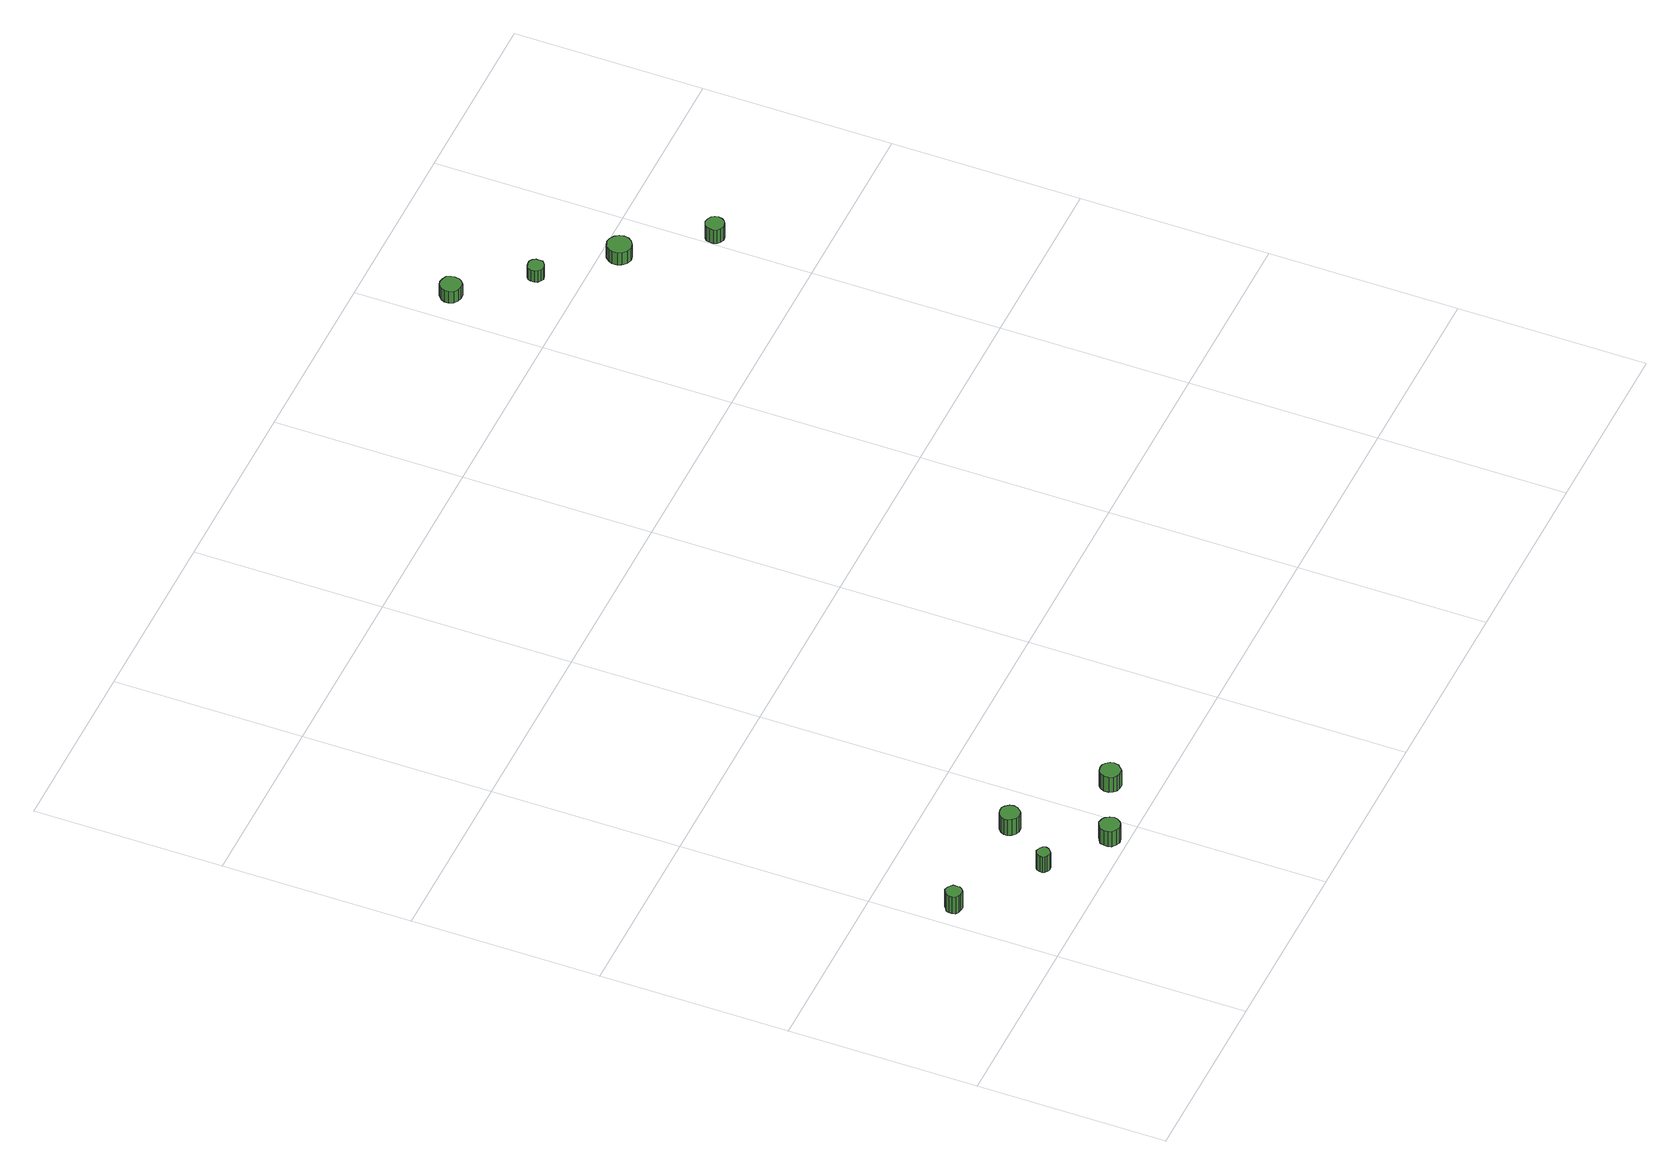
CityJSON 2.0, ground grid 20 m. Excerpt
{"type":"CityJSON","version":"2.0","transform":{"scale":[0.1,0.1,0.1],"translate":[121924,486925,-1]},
"CityObjects":{
"tree1":{"type":"SolitaryVegetationObject","attributes":{"function":"something"},"geometry":[{"type":"MultiSurface","lod":"1","boundaries":[[[0,1,2,3,4,5,6,7,8,9,10,11,12,13,14]],[[15,16,17,18,19,20,21,22,23,24,25,26,27,28,29]],[[0,29,28,1]],[[1,28,27,2]],[[2,27,26,3]],[[3,26,25,4]],[[4,25,24,5]],[[5,24,23,6]],[[6,23,22,7]],[[7,22,21,8]],[[8,21,20,9]],[[9,20,19,10]],[[10,19,18,11]],[[11,18,17,12]],[[12,17,16,13]],[[13,16,15,14]],[[14,15,29,0]]]}]},
"tree2":{"type":"SolitaryVegetationObject","attributes":{"function":"something"}},
"tree3":{"type":"SolitaryVegetationObject","attributes":{"function":"something"},"geometry":[{"type":"MultiSurface","lod":"1","boundaries":[[[30,31,32,33,34,35,36,37,38,39,40,41,42,43,44]],[[45,46,47,48,49,50,51,52,53,54,55,56,57,58,59]],[[30,59,58,31]],[[31,58,57,32]],[[32,57,56,33]],[[33,56,55,34]],[[34,55,54,35]],[[35,54,53,36]],[[36,53,52,37]],[[37,52,51,38]],[[38,51,50,39]],[[39,50,49,40]],[[40,49,48,41]],[[41,48,47,42]],[[42,47,46,43]],[[43,46,45,44]],[[44,45,59,30]]]}]},
"tree4":{"type":"SolitaryVegetationObject","attributes":{"function":"something"},"geometry":[{"type":"MultiSurface","lod":"1","boundaries":[[[60,61,62,63,64,65,66,67,68,69,70,71,72,73,74]],[[75,76,77,78,79,80,81,82,83,84,85,86,87,88,89]],[[60,89,88,61]],[[61,88,87,62]],[[62,87,86,63]],[[63,86,85,64]],[[64,85,84,65]],[[65,84,83,66]],[[66,83,82,67]],[[67,82,81,68]],[[68,81,80,69]],[[69,80,79,70]],[[70,79,78,71]],[[71,78,77,72]],[[72,77,76,73]],[[73,76,75,74]],[[74,75,89,60]]]}]},
"tree5":{"type":"SolitaryVegetationObject","attributes":{"function":"something"},"geometry":[{"type":"MultiSurface","lod":"1","boundaries":[[[90,91,92,93,94,95,96,97,98,99,100,101,102,103,104]],[[105,106,107,108,109,110,111,112,113,114,115,116,117,118,119]],[[90,119,118,91]],[[91,118,117,92]],[[92,117,116,93]],[[93,116,115,94]],[[94,115,114,95]],[[95,114,113,96]],[[96,113,112,97]],[[97,112,111,98]],[[98,111,110,99]],[[99,110,109,100]],[[100,109,108,101]],[[101,108,107,102]],[[102,107,106,103]],[[103,106,105,104]],[[104,105,119,90]]]}]},
"tree6":{"type":"SolitaryVegetationObject","attributes":{"function":"something"}},
"tree7":{"type":"SolitaryVegetationObject","attributes":{"function":"something"},"geometry":[{"type":"MultiSurface","lod":"1","boundaries":[[[120,121,122,123,124,125,126,127,128,129,130,131,132,133,134]],[[135,136,137,138,139,140,141,142,143,144,145,146,147,148,149]],[[120,149,148,121]],[[121,148,147,122]],[[122,147,146,123]],[[123,146,145,124]],[[124,145,144,125]],[[125,144,143,126]],[[126,143,142,127]],[[127,142,141,128]],[[128,141,140,129]],[[129,140,139,130]],[[130,139,138,131]],[[131,138,137,132]],[[132,137,136,133]],[[133,136,135,134]],[[134,135,149,120]]]}]},
"tree8":{"type":"SolitaryVegetationObject","attributes":{"function":"something"},"geometry":[{"type":"MultiSurface","lod":"1","boundaries":[[[150,151,152,153,154,155,156,157,158,159,160,161,162,163,164]],[[165,166,167,168,169,170,171,172,173,174,175,176,177,178,179]],[[150,179,178,151]],[[151,178,177,152]],[[152,177,176,153]],[[153,176,175,154]],[[154,175,174,155]],[[155,174,173,156]],[[156,173,172,157]],[[157,172,171,158]],[[158,171,170,159]],[[159,170,169,160]],[[160,169,168,161]],[[161,168,167,162]],[[162,167,166,163]],[[163,166,165,164]],[[164,165,179,150]]]}]},
"tree9":{"type":"SolitaryVegetationObject","attributes":{"function":"something"},"geometry":[{"type":"MultiSurface","lod":"1","boundaries":[[[180,181,182,183,184,185,186,187,188,189,190,191,192,193,194]],[[195,196,197,198,199,200,201,202,203,204,205,206,207,208,209]],[[180,209,208,181]],[[181,208,207,182]],[[182,207,206,183]],[[183,206,205,184]],[[184,205,204,185]],[[185,204,203,186]],[[186,203,202,187]],[[187,202,201,188]],[[188,201,200,189]],[[189,200,199,190]],[[190,199,198,191]],[[191,198,197,192]],[[192,197,196,193]],[[193,196,195,194]],[[194,195,209,180]]]}]},
"tree10":{"type":"SolitaryVegetationObject","attributes":{"function":"something"},"geometry":[{"type":"MultiSurface","lod":"1","boundaries":[[[210,211,212,213,214,215,216,217,218,219,220,221,222,223,224]],[[225,226,227,228,229,230,231,232,233,234,235,236,237,238,239]],[[210,239,238,211]],[[211,238,237,212]],[[212,237,236,213]],[[213,236,235,214]],[[214,235,234,215]],[[215,234,233,216]],[[216,233,232,217]],[[217,232,231,218]],[[218,231,230,219]],[[219,230,229,220]],[[220,229,228,221]],[[221,228,227,222]],[[222,227,226,223]],[[223,226,225,224]],[[224,225,239,210]]]}]},
"tree11":{"type":"SolitaryVegetationObject","attributes":{"function":"something"},"geometry":[{"type":"MultiSurface","lod":"1","boundaries":[[[240,241,242,243,244,245,246,247,248,249,250,251,252,253,254]],[[255,256,257,258,259,260,261,262,263,264,265,266,267,268,269]],[[240,269,268,241]],[[241,268,267,242]],[[242,267,266,243]],[[243,266,265,244]],[[244,265,264,245]],[[245,264,263,246]],[[246,263,262,247]],[[247,262,261,248]],[[248,261,260,249]],[[249,260,259,250]],[[250,259,258,251]],[[251,258,257,252]],[[252,257,256,253]],[[253,256,255,254]],[[254,255,269,240]]]}]}
},
"vertices":[
[30,119,34],[30,123,34],[28,125,34],[25,127,34],[21,128,34],[18,126,34],[15,124,34],[14,121,34],[14,118,34],[15,114,34],[18,112,34],[21,111,34],[25,111,34],[28,113,34],[30,116,34],[30,116,12],[28,113,12],[25,111,12],[21,111,12],[18,112,12],[15,114,12],[14,118,12],[14,121,12],[15,124,12],[18,126,12],[21,128,12],[25,127,12],[28,125,12],[30,123,12],[30,119,12],
[116,61,33],[115,64,33],[113,66,33],[111,67,33],[108,68,33],[105,67,33],[103,65,33],[102,62,33],[102,59,33],[103,57,33],[105,55,33],[108,54,33],[111,54,33],[113,56,33],[115,58,33],[115,58,12],[113,56,12],[111,54,12],[108,54,12],[105,55,12],[103,57,12],[102,59,12],[102,62,12],[103,65,12],[105,67,12],[108,68,12],[111,67,12],[113,66,12],[115,64,12],[116,61,12],
[182,17,32],[181,21,32],[178,25,32],[175,27,32],[170,28,32],[166,26,32],[162,23,32],[161,19,32],[161,15,32],[162,11,32],[166,8,32],[170,6,32],[175,7,32],[178,9,32],[181,13,32],[181,13,12],[178,9,12],[175,7,12],[170,6,12],[166,8,12],[162,11,12],[161,15,12],[161,19,12],[162,23,12],[166,26,12],[170,28,12],[175,27,12],[178,25,12],[181,21,12],[182,17,12],
[158,113,33],[157,117,33],[154,121,33],[151,123,33],[146,123,33],[142,122,33],[139,119,33],[137,115,33],[137,111,33],[139,107,33],[142,104,33],[146,102,33],[151,103,33],[154,105,33],[157,109,33],[157,109,12],[154,105,12],[151,103,12],[146,102,12],[142,104,12],[139,107,12],[137,111,12],[137,115,12],[139,119,12],[142,122,12],[146,123,12],[151,123,12],[154,121,12],[157,117,12],[158,113,12],
[253,47,32],[252,51,32],[249,55,32],[246,57,32],[241,57,32],[237,56,32],[234,53,32],[232,49,32],[232,44,32],[234,40,32],[237,37,32],[241,36,32],[246,36,32],[249,39,32],[252,42,32],[252,42,12],[249,39,12],[246,36,12],[241,36,12],[237,37,12],[234,40,12],[232,44,12],[232,49,12],[234,53,12],[237,56,12],[241,57,12],[246,57,12],[249,55,12],[252,51,12],[253,47,12],
[645,912,24],[644,916,24],[642,920,24],[638,922,24],[633,923,24],[629,922,24],[625,918,24],[623,914,24],[623,910,24],[625,905,24],[629,902,24],[633,901,24],[638,901,24],[642,904,24],[644,907,24],[644,907,9],[642,904,9],[638,901,9],[633,901,9],[629,902,9],[625,905,9],[623,910,9],[623,914,9],[625,918,9],[629,922,9],[633,923,9],[638,922,9],[642,920,9],[644,916,9],[645,912,9],
[699,846,24],[699,849,24],[697,852,24],[694,854,24],[690,854,24],[687,853,24],[684,851,24],[683,848,24],[683,844,24],[684,841,24],[687,839,24],[690,837,24],[694,838,24],[697,840,24],[699,842,24],[699,842,9],[697,840,9],[694,838,9],[690,837,9],[687,839,9],[684,841,9],[683,844,9],[683,848,9],[684,851,9],[687,853,9],[690,854,9],[694,854,9],[697,852,9],[699,849,9],[699,846,9],
[762,782,25],[761,787,25],[758,791,25],[753,794,25],[748,795,25],[743,793,25],[739,789,25],[737,785,25],[737,779,25],[739,775,25],[743,771,25],[748,769,25],[753,770,25],[758,773,25],[761,777,25],[761,777,9],[758,773,9],[753,770,9],[748,769,9],[743,771,9],[739,775,9],[737,779,9],[737,785,9],[739,789,9],[743,793,9],[748,795,9],[753,794,9],[758,791,9],[761,787,9],[762,782,9],
[821,707,27],[820,711,27],[818,714,27],[814,716,27],[810,717,27],[806,715,27],[803,713,27],[802,709,27],[802,705,27],[803,701,27],[806,699,27],[810,697,27],[814,698,27],[818,700,27],[820,703,27],[820,703,9],[818,700,9],[814,698,9],[810,697,9],[806,699,9],[803,701,9],[802,705,9],[802,709,9],[803,713,9],[806,715,9],[810,717,9],[814,716,9],[818,714,9],[820,711,9],[821,707,9]
]}
